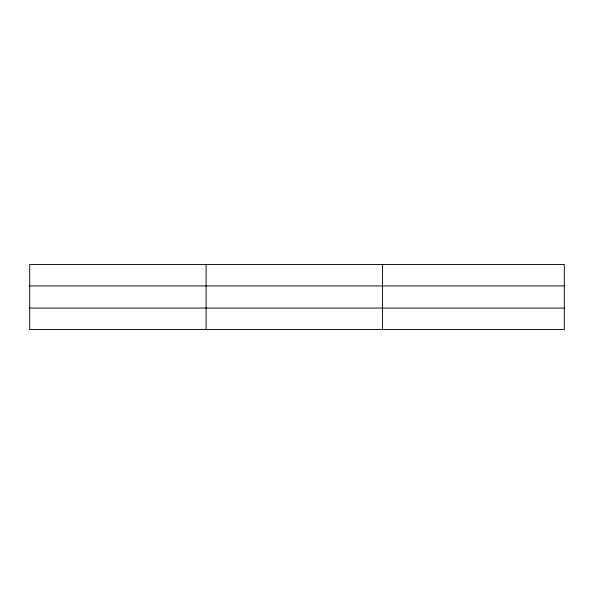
<?xml version="1.0" encoding="UTF-8"?>
<svg xmlns="http://www.w3.org/2000/svg" width="594" height="594" viewBox="0 0 594 594"><rect width="100%" height="100%" fill="white"/><g stroke="black" fill="none" stroke-linecap="round" stroke-linejoin="round"><path stroke-width="0.89" d="M206.118 329.551L206.118 264.449M382.536 329.551L382.536 264.449M564.3 308.071L564.3 329.551L29.7 329.551L29.7 264.449L564.3 264.449L564.3 308.071L29.7 308.071M29.7 285.929L564.3 285.929"/></g></svg>
